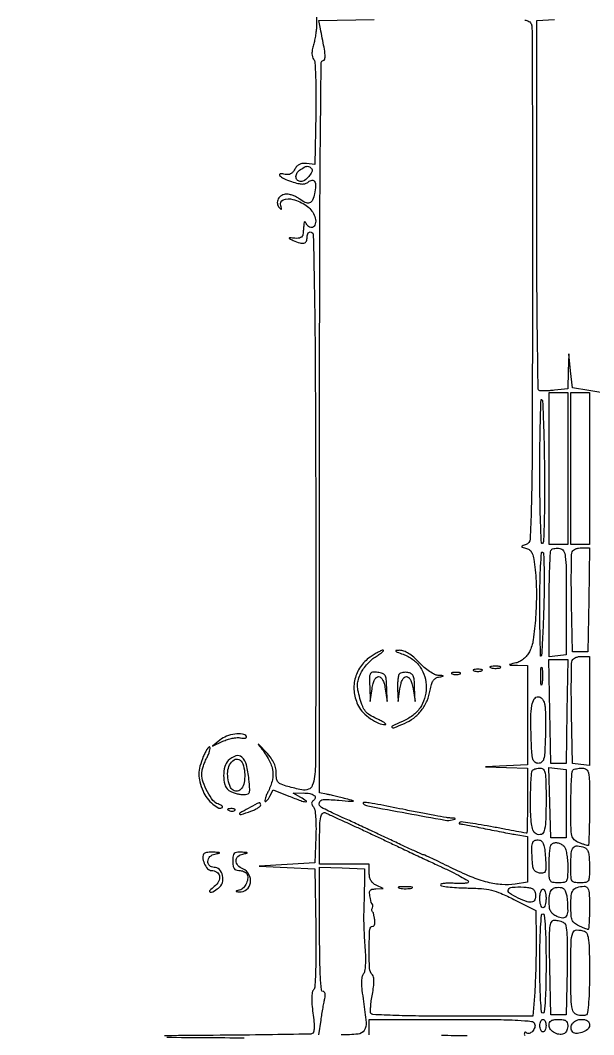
# Model space of a CAD drawing. Extents: x 24 to 1546, y 0 to 2379.
# Drawn here: x 23.5 to 208.4, y 576.1 to 903 of the extents above; entities that cross this region are included whole.
import ezdxf

# ---------------------------------------------------------------- set-up
doc = ezdxf.new("R2010")
doc.units = 0
doc.header["$MEASUREMENT"] = 0
doc.layers.get('0').update_dxf_attribs({"linetype": 'CONTINUOUS'})

msp = doc.modelspace()

# ---------------------------------------------------------------- linework, layer by layer
for points in [[(186.170505, 903, -0.072343), (186.824616, 902.904862, -0.063916), (187.454991, 902.625976, -0.066861), (187.967362, 902.213579, -0.098607), (188.274623, 901.726727, -0.090697), (188.474024, 900.664196, -0.000092), (188.581036, 876.482659, -0.000903), (188.646894, 849.443385, -0.000554), (188.631612, 817.577474, -0.000335), (188.509891, 763.669336, -0.005484), (188.259005, 745.616069, -0.008251), (187.850244, 735.739943, -0.302658), (186.553552, 734.018751, 0.006319), (185.29082, 733.557829, 0.346847), (185.168741, 733.354375, 0.300108), (185.33453, 733.161646, 0.005377), (186.71135, 732.785735, -0.118676), (187.820107, 732.191449, -0.115555), (188.550033, 731.15248, -0.058213), (189.049337, 729.320245, -0.010932), (189.493315, 725.867731, -0.025241), (189.898151, 718.588651, -0.018882), (189.635692, 710.558247, -0.017178), (188.875718, 703.33203, -0.087434), (187.633151, 699.5, -0.048973), (186.79282, 698.233612, -0.048256), (185.718469, 697.147941, -0.050434), (184.509537, 696.332492, -0.067215), (183.270373, 695.868315, 0.001396), (181.324504, 695.418911, 0.517435), (181.277361, 695.302917, 0.245179), (181.445405, 695.206486, 0.000926), (183.75, 695.118315), (187, 695), (187, 679.04569), (187, 663.09138), (180.25, 662.74155), (173.5, 662.391721), (180.25, 662.19586), (187, 662), (187, 651.5, -0.002249), (186.981892, 647.473787, -0.00375), (186.925981, 644.084375, -0.000566), (186.850988, 641.1003, -0.406544), (186.748019, 641, -0.045923), (186.548779, 641.018338, -0.000097), (183.506919, 641.583675, -0.00067), (180.084135, 642.225236, -0.000416), (176.068332, 642.986979, 0.005018), (172.036082, 643.71346, 0.007912), (168.560714, 644.247233, 0.002983), (165.591741, 644.637223, 0.231518), (165.153646, 644.486979, 0.064701), (165.009802, 644.300168, 0.191675), (164.986346, 644.14305, 0.242679), (165.07635, 644.037638, 0.097287), (165.267957, 644, -0.045181), (165.702257, 643.960675, -0.001086), (167.694635, 643.592412, -0.002368), (170.029488, 643.144144, -0.001606), (172.684624, 642.612466, 0.00129), (175.568897, 642.033008, 0.001115), (178.599546, 641.439298, 0.001122), (181.348813, 640.913477, 0.003273), (183.25, 640.567153), (187, 639.909374), (187, 632.582495), (187, 625.255616), (183.019744, 624.619148, -0.057674), (178.750785, 624.434, -0.044858), (174.160667, 625.181969, -0.035254), (168.819975, 626.961702, -0.016636), (162.197225, 629.962361, 0.001952), (159.032087, 631.510003, 0.003056), (156.296251, 632.813943, 0.000841), (153.906513, 633.930153, 0.109254), (153.590674, 634, -0.10678), (153.268099, 634.069684, -0.000448), (149.958662, 635.573076, -0.002184), (146.204693, 637.302304, -0.001372), (141.830303, 639.355153, 0.001006), (137.107388, 641.575773, 0.000951), (132.286089, 643.819642, 0.000944), (128.009814, 645.790164, 0.003329), (125.25, 647.03341, -0.021418), (120.614252, 649.326866, -0.332063), (119.921393, 650.848318, -0.35275), (121.17909, 651.862601, -0.022411), (126.25, 651.637344, 0.001103), (130.141692, 651.297906, 0.071583), (130.816915, 651.337199, 0.790271), (130.821677, 651.485069, 0.004078), (128.5, 652.095897, 0.002236), (126.803607, 652.519385, 0.001917), (125.014063, 652.95037, 0.00193), (123.385361, 653.329385, 0.005532), (122.25, 653.575793), (120, 654.038104), (120, 772.019052, -0.000483), (120.054351, 828.317647, -0.001872), (120.252355, 863.208581, -0.000256), (120.512544, 889.407473, -0.411158), (121.111291, 890, 0.344749), (121.670061, 890.437237, 0.080772), (121.773784, 891.704799, 0.025975), (121.434054, 894.273678, 0.002732), (120.296086, 900.226436), (119.759426, 902.952872), (137.629713, 903.251035)], [(119, 904), (119, 901.243398, -0.026527), (118.931026, 899.944269, -0.012828), (118.712252, 898.293229, -0.012683), (118.395672, 896.58033, -0.017796), (118.020432, 895.071242, 0.02475), (117.653971, 893.50479, 0.046483), (117.540562, 892.210847, 0.06009), (117.669798, 891.186586, 0.112262), (118.045764, 890.444857, -0.157947), (118.471132, 889.37807, -0.006157), (118.701485, 885.100227, -0.00962), (118.822323, 879.668288, -0.004956), (118.775332, 872.867013), (118.5, 856.5), (115.818669, 856.812567, 0.050044), (114.514274, 856.833496, 0.091309), (113.490263, 856.554418, 0.096618), (112.670781, 855.943228, 0.061562), (111.983048, 854.968326, -0.054892), (111.359321, 854.058719, -0.09154), (110.638009, 853.478422, -0.102854), (109.820527, 853.234545, -0.085385), (108.91438, 853.312139, 0.071864), (107.302406, 853.493923, 0.636766), (107.093601, 853.007633, 0.10316), (108.458613, 851.998198, 0.028103), (110.967572, 851.010702, 0.017301), (113.018887, 850.41155, 0.057307), (114.410531, 850.222399, 0.087598), (115.462557, 850.385861, 0.091209), (116.378545, 850.899201, -0.131163), (117.573842, 851.450123, -0.325474), (118.390906, 851.047069, -0.138163), (118.699743, 849.588227, -0.032869), (118.370541, 847.102706, -0.054956), (117.71903, 845.04902, -0.211476), (116.750258, 844.169783, -0.196957), (115.395122, 844.263112, -0.047501), (113.44113, 845.468197, 0.043644), (112.54122, 846.032806, 0.030288), (111.440697, 846.514453, 0.030654), (110.318439, 846.850195, 0.053693), (109.356989, 846.968197, 0.136259), (107.781023, 846.555682, 0.139766), (106.661588, 845.392427, 0.1532), (106.383023, 843.899224, 0.169097), (107.026463, 842.582783, 0.021707), (107.53404, 842.121419, 0.448939), (107.715363, 842.148751, 0.227408), (107.749677, 842.411144, 0.011644), (107.455492, 843.241571, -0.411451), (108.281563, 845.10675, -0.162652), (111.377663, 845.263894, -0.081216), (115.706334, 843.258492, -0.135857), (118.28828, 840.222874, -0.104694), (118.741442, 838.253124, -0.161778), (118.224429, 836.600971, -0.30343), (117.122544, 836.189311, -0.196305), (115.973672, 837.008359, 0.009315), (115.403743, 837.87371, 0.249371), (115.16717, 837.99717, 0.369451), (115.000247, 837.852069, 0.015135), (114.899963, 837, -0.000208), (114.840196, 836.317156, -0.000122), (114.768129, 835.5, -0.000122), (114.695661, 834.682846, -0.000208), (114.63465, 834, -0.133401), (114.405198, 833.380588, -0.126347), (113.889956, 832.947104, -0.091765), (113.081157, 832.727562, -0.043827), (112, 832.733574, 0.002737), (110.430025, 832.871591, 0.26035), (110.230796, 832.780899, 0.470831), (110.2691, 832.628253, 0.004122), (111.5, 832.053859, 0.030717), (113.626212, 831.236627, 0.133393), (114.963522, 831.18268, 0.233911), (115.722336, 831.801924, 0.1071), (116, 833.083333, -0.053365), (116.086247, 833.889119, -0.107982), (116.349994, 834.466665, -0.156601), (116.755203, 834.753874, -0.158229), (117.25, 834.749949, -0.316973), (117.970088, 833.772836, -0.000919), (118.296007, 816.933882, -0.003051), (118.571981, 792.754072, -0.000586), (118.753445, 748.916616, -0.000689), (118.805992, 715.870799, -0.001067), (118.7512, 687.342693, -0.000309), (118.635252, 662.527127, -0.034733), (118.389901, 659.25, -0.054229), (117.653547, 656.396206, -0.217191), (116.405344, 655.155997, -0.138572), (114.239093, 654.984381, -0.018641), (109.75, 656.052581, -0.02393), (107.616277, 656.75669, -0.124269), (106.610324, 657.465567, -0.14302), (106.134862, 658.514578, -0.035374), (106, 660.418395, 0.058381), (105.790033, 662.210512, 0.060928), (105.171878, 663.878201, 0.048972), (104.0418, 665.623798, 0.022153), (102.25, 667.680389, 0.003053), (100.896821, 669.084004, 0.023299), (100.226608, 669.709618, 0.877122), (100.171679, 669.6599, 0.022188), (100.627814, 669.058998, -0.039347), (103.444855, 665.071071, -0.085669), (104.779308, 661.583332, -0.100069), (104.762544, 658.208818, -0.069175), (103.475954, 654.601219, 0.016884), (102.928413, 653.458804, 0.025367), (102.536627, 652.425625, 0.022901), (102.307981, 651.586205, 0.256817), (102.401094, 651.265572, 0.35381), (102.64524, 651.239776, 0.059398), (103.03382, 651.562791, 0.042862), (103.487005, 652.131357, 0.023975), (103.941585, 652.890851), (105.045211, 654.952995), (110.059626, 652.976498, 0.005649), (113.904575, 651.510932, 0.058197), (115.553303, 651.113389, 0.771584), (115.672022, 651.413411, 0.028491), (114, 652.5), (111.5, 653.929129), (114.690983, 653.964565, -0.046605), (116.842204, 653.787684, -0.118945), (118.266393, 653.165367, -0.293809), (118.572354, 652.328541, -0.201724), (117.967754, 651.480071, 0.093428), (117.553416, 651.101828, 0.165903), (117.411414, 650.667192, 0.1262), (117.551818, 650.147985, 0.044417), (117.99345, 649.507892, -0.135575), (118.432734, 648.532651, -0.017812), (118.702924, 646.2553, -0.018349), (118.837055, 643.327288, -0.011014), (118.792008, 639.84692), (118.5, 631.5), (109.5, 630.960286), (100.5, 630.420572), (109.5, 629.960286), (118.5, 629.5), (118.772508, 610.629584, -0.004085), (118.822936, 602.586075, -0.008911), (118.701298, 596.419688, -0.005708), (118.468127, 591.661163, -0.159417), (118.017154, 590.520669, 0.135485), (117.615816, 589.630095, 0.032649), (117.470966, 588.003006, 0.026766), (117.536504, 585.819282, 0.013099), (117.841468, 583.050921, -0.010734), (118.171401, 580.180692, -0.032462), (118.226617, 578.21469, -0.048355), (118.054091, 576.929627, -0.250908), (117.596823, 576.410111, -0.085834), (116.694712, 576.240241, -0.0002), (103.162817, 576.044335, -0.001307), (87.905574, 575.869428, -0.000812), (70, 575.740042)], [(212, 782.847452), (206.75, 783.678172), (201.5, 784.508893), (200.912997, 790.004446), (200.325993, 795.5), (200.162997, 789.855035), (200, 784.210071), (195.75, 783.760776, -0.010378), (194.067566, 783.618152, -0.013654), (192.528125, 783.561923, -0.011109), (191.253443, 783.578514, -0.115033), (190.75, 783.714757, -0.272511), (190.442369, 784.221801, -0.000175), (190.220313, 801.445701, -0.001953), (190.053941, 820.708068, -0.001183), (190, 843.509113), (190, 902.900192), (195.75, 903.261012)], [(563.917736, 301.759581, -0.00001), (564.039235, 350.115363, -0.198254)], [(330.47682, 18.883074, 0.000013), (445.994116, 18.943074, 0.000017)], [(119.772912, 576), (120.458219, 580.75, -0.003839), (120.759964, 582.733582, -0.003545), (121.099857, 584.765625, -0.003539), (121.428236, 586.571217, -0.011789), (121.680171, 587.75, 0.041389), (121.816519, 588.643664, 0.079548), (121.751489, 589.363555, 0.123213), (121.502398, 589.826044, 0.210939), (121.108408, 590, -0.389865), (120.561082, 590.503259, -0.00715), (120.263825, 594.770855, -0.010641), (120.058532, 600.813234, -0.003171), (120, 610.04381), (120, 630.087619), (127.25, 629.79381), (134.5, 629.5), (134.431353, 624.5, -0.001692), (134.393598, 622.293864, -0.001164), (134.336526, 619.79375, -0.001174), (134.270359, 617.388211, -0.002394), (134.204935, 615.5, 0.013965), (134.181603, 613.470067, 0.004796), (134.258097, 610.531663, 0.004762), (134.404515, 607.290339, 0.005494), (134.607463, 604.203533, -0.011885), (134.775409, 601.03003, -0.022695), (134.733856, 598.477629, -0.02563), (134.515821, 596.554779, -0.132916), (134.075755, 595.591279, 0.136407), (133.622143, 594.57982, 0.039745), (133.499932, 592.861292, 0.027328), (133.65678, 590.378764, 0.009123), (134.150317, 586.771832, -0.014131), (135.012353, 579.964971, -0.173974), (134.383217, 577.467652, -0.223738), (132.383519, 576.270925, -0.024769), (126.917841, 576)], [(230.109045, 358.876355, -0.000048), (230.095006, 206.25)], [(136, 576), (136, 578.5), (136, 581), (162.393011, 581, -0.001791), (176.679067, 580.948839, -0.011439), (183.918969, 580.731298, -0.014494), (188.299542, 580.371721, -0.280396), (189.33357, 579.573113, -0.175731), (189.355671, 578.378422, -0.104412), (188.618198, 577.141078, -0.127958), (187.557736, 576.460292, -0.282574), (186.657991, 576.675343, 0.094965), (186.40702, 576.845585, 0.240485), (186.193285, 576.831601, 0.194828), (186.047167, 576.638841, 0.066042), (186, 576.283298, 0.168361), (186.15341, 575.840615, 0.064396)], [(70.781385, 575.239766, -0.001024), (95.704656, 575.062318, -0.005921)], [(167.596227, 575.684035, 0.001526), (159.25, 575.786244)]]:
    msp.add_lwpolyline(points, format="xyb")
for points in [[(117.450174, 855.08062, -0.267034), (117.480308, 854.129883, -0.053411), (116.488788, 852.670981, -0.05297), (115.150027, 851.395221, -0.165349), (113.987588, 851, -0.17575), (112.924833, 851.385465, -0.190376), (112.400119, 852.349027, -0.152351), (112.62637, 853.592575, -0.114769), (113.538354, 854.651704, -0.027103), (114.992638, 855.598652, -0.103815), (116.014216, 855.932774, -0.172066), (116.794463, 855.748779, -0.111671)], [(192.497253, 757.496433, -0.003575), (192.518312, 748.811273, -0.005755), (192.398159, 741.411003, -0.001546), (192.200544, 735.004375, -0.250898), (191.856617, 734.411385, -0.572899), (191.509083, 734.595389, -0.00161), (191.251631, 741.006902, -0.005841), (191.061381, 748.546003, -0.003387), (191, 757.60765, -0.002533), (191.045871, 766.661871, -0.004403), (191.188187, 774.175727, -0.001103), (191.380338, 780.58975, -0.656613), (191.640636, 780.692698, -0.188291), (191.904248, 780.091407, -0.00101), (192.156529, 773.614533, -0.004203), (192.368257, 766.189262, -0.002632)], [(199.5, 715.5), (199.5, 698.5), (196.75, 698.183578), (194, 697.867155), (194, 714.766911, -0.003921), (194.0512, 721.2958, -0.006138), (194.208224, 726.910588, -0.002108), (194.422552, 731.729271, -0.186295), (194.708849, 732.375516, -0.118669), (195.121725, 732.628178, -0.040663), (195.809062, 732.790312, -0.037695), (196.625458, 732.85167, -0.035475), (197.458849, 732.792183, -0.232506), (198.617602, 732.001009, -0.099661), (199.215686, 730.172753, -0.027439), (199.458015, 726.308729, -0.001942)], [(206.774179, 716.25), (206.5, 699.5), (204, 699.5), (201.5, 699.5), (201.222833, 714.958013, -0.003127), (201.152581, 720.974969, -0.004618), (201.17272, 726.254756, -0.002191), (201.250892, 730.738684, -0.086362), (201.441448, 731.708013, -0.141462), (201.815959, 732.203257, -0.06051), (202.542291, 732.620479, -0.053138), (203.478433, 732.904278, -0.047079), (204.492794, 733), (207.048358, 733)], [(192.293414, 714.761763, -0.002275), (192.080938, 708.49769, -0.003646), (191.836323, 703.154497, -0.000786), (191.580472, 698.474399, -0.181616), (191.407939, 698.083333, -0.662019), (191.241911, 698.148413, -0.00085), (191.119832, 702.849107, -0.003845), (191.02922, 708.315396, -0.002221), (191, 714.89235, -0.0046), (191.061659, 721.593942, -0.00866), (191.254909, 727.001597, -0.003683), (191.519894, 731.3829, -0.564819), (191.885475, 731.57078, -0.250182), (192.231744, 730.975602, -0.00309), (192.370783, 726.409904, -0.00823), (192.412713, 721.038181, -0.005176)], [(136.262482, 697.75, 0.089852), (133.164464, 694.619143, 0.092234), (131.39664, 690.627908, 0.091454), (131.174336, 686.238988, 0.086579), (132.516927, 681.967267, 0.077672), (134.044358, 679.882368, 0.045811), (136.426908, 677.908247, 0.046322), (139.029222, 676.460166, 0.108449), (141.20034, 676.021962, 0.597574), (141.296081, 676.207386, 0.094571), (140.918032, 676.582559, 0.030144), (139.898344, 677.183757, 0.011537), (138.414237, 677.899539, -0.030704), (136.175168, 679.087228, -0.083264), (134.822937, 680.261871, -0.078781), (133.886243, 681.852585, -0.025494), (133.013837, 684.450578, -0.017214), (132.356634, 687.152888, -0.061035), (132.210381, 688.927551, -0.071578), (132.506995, 690.533791, -0.029872), (133.336685, 692.579846, -0.044698), (134.200607, 694.039873, -0.027795), (135.45164, 695.589389, -0.027784), (136.868049, 696.991842, -0.044371), (138.237085, 698.003106, 0.012991), (139.422049, 698.768506, 0.031438), (140.243632, 699.409231, 0.077515), (140.584758, 699.82181, 0.580311), (140.485918, 699.996262, 0.108119), (139.912436, 699.873, 0.015424), (138.826975, 699.337964, 0.016941), (137.565592, 698.611238, 0.013721)], [(146.906336, 698.693558, -0.075683), (150.030005, 697.035036, -0.081199), (152.432699, 694.555075, -0.081547), (153.913302, 691.448847, -0.077223), (154.360519, 687.972011, -0.063278), (153.807408, 684.37568, -0.083116), (152.380396, 681.382214, -0.080438), (150.013366, 678.947106, -0.055219), (146.680831, 677.000255, 0.004906), (143.422977, 675.513212, 0.535195), (143.362294, 675.111608, 0.286248), (143.975616, 674.999768, 0.00464), (147.364218, 676.37882, 0.067375), (150.332411, 678.119232, 0.062303), (152.820864, 680.627268, 0.061622), (154.637252, 683.699492, 0.063157), (155.631418, 687.096479, -0.027986), (156.031837, 688.934327, -0.076584), (156.57639, 690.142852, -0.106826), (157.333992, 690.894923, -0.0941), (158.369184, 691.309885, 0.001401), (159.813044, 691.59716, 0.438059), (159.867839, 691.687373, 0.316676), (159.76832, 691.767441, 0.001185), (158.209945, 691.863818, -0.10578), (157.077362, 692.17748, -0.028825), (155.474843, 693.134997, -0.027804), (153.739731, 694.459008, -0.025744), (152.114781, 696, 0.022858), (150.332401, 697.709928, 0.038309), (148.67111, 698.952954, 0.047039), (147.175336, 699.716103, 0.100646), (145.904836, 699.943558, 0.014776), (144.653699, 699.877165, 0.600688), (144.568045, 699.678123, 0.136304), (144.965996, 699.391379, 0.004105)], [(207, 680.433578), (207, 662.867155), (204.25, 663.183578), (201.5, 663.5), (201.223541, 679.459859, -0.00302), (201.153498, 685.669075, -0.004478), (201.173721, 691.110488, -0.002069), (201.251516, 695.737877, -0.08658), (201.442157, 696.709859, -0.140621), (201.814823, 697.204357, -0.060727), (202.535397, 697.621021, -0.053372), (203.463564, 697.904396, -0.047454), (204.468615, 698), (207, 698)], [(169.75, 693.337719, 0.057986), (170.320008, 693.181385, 0.037979), (171, 693.12966, 0.037979), (171.679992, 693.181385, 0.057986), (172.25, 693.337719, 0.174857), (172.459382, 693.525001, 0.447206), (172.398438, 693.693942, 0.078554), (171.89144, 693.810911, 0.017491), (171, 693.842105, 0.017491), (170.10856, 693.810911, 0.078554), (169.601562, 693.693942, 0.447206), (169.540618, 693.525001, 0.174857)], [(175.269032, 694.307009, 0.037336), (176.036634, 694.167106, 0.029507), (176.880008, 694.127736, 0.030339), (177.671085, 694.185595, 0.06278), (178.269032, 694.344063, 0.31318), (178.386009, 694.52287, 0.333666), (178.257153, 694.684921, 0.052471), (177.580113, 694.787295, 0.014395), (176.5, 694.805051, 0.012823), (175.431793, 694.764444, 0.080377), (174.900903, 694.643467, 0.597527), (174.883358, 694.48334, 0.087174)], [(191.717581, 689.26375, -0.075924), (191.561388, 688.761725, -0.720633), (191.418418, 688.780601, -0.040183), (191.315278, 689.711719, -0.006817), (191.286014, 691.5, -0.00738), (191.307632, 693.29708, -0.030832), (191.403147, 694.374351, -0.49082), (191.549185, 694.455688, -0.248898), (191.703931, 694.26375, -0.031163), (191.839977, 693.209518, -0.015827), (191.885962, 691.872547, -0.015659), (191.846293, 690.485188, -0.022548)], [(136.141905, 688.316422), (136.283811, 683.5), (136.891905, 687.5, -0.02529), (137.24704, 689.239097, -0.058323), (137.726993, 690.481984, -0.088518), (138.315121, 691.237267, -0.185229), (139, 691.5, -0.185535), (139.684922, 691.236785, -0.086509), (140.28063, 690.476177, -0.057639), (140.773179, 689.230993, -0.025544), (141.142939, 687.5), (141.785878, 683.5), (141.642939, 688, 0.014789), (141.479474, 690.661989, 0.112973), (141.092475, 691.84604, 0.179833), (140.305865, 692.474428, 0.050949), (138.75, 692.816422, 0.04107), (137.091876, 692.870271, 0.25425), (136.389309, 692.441859, 0.130494), (136.106074, 691.401253, 0.00892)], [(145.708849, 692.375516, 0.148118), (145.440128, 691.873289, 0.019864), (145.249909, 690.675412, 0.021533), (145.139403, 689.198829, 0.016596), (145.141905, 687.583333), (145.283811, 683.5), (145.891905, 687.5, -0.02529), (146.24704, 689.239097, -0.058323), (146.726993, 690.481984, -0.088518), (147.315121, 691.237267, -0.185229), (148, 691.5, -0.185535), (148.684922, 691.236785, -0.086509), (149.28063, 690.476177, -0.057639), (149.773179, 689.230993, -0.025544), (150.142939, 687.5), (150.785878, 683.5), (150.642939, 688, 0.016551), (150.487116, 690.399339, 0.082608), (150.137924, 691.697376, 0.149934), (149.49871, 692.418461, 0.101769), (148.458849, 692.792183, 0.035475), (147.625458, 692.85167, 0.037695), (146.809062, 692.790312, 0.040663), (146.121725, 692.628178, 0.118669)], [(162.75, 692.337719, 0.057986), (163.320008, 692.181385, 0.037979), (164, 692.12966, 0.037979), (164.679992, 692.181385, 0.057986), (165.25, 692.337719, 0.174857), (165.459382, 692.525001, 0.447206), (165.398438, 692.693942, 0.078554), (164.89144, 692.810911, 0.017491), (164, 692.842105, 0.017491), (163.10856, 692.810911, 0.078554), (162.601562, 692.693942, 0.447206), (162.540618, 692.525001, 0.174857)], [(192.526002, 682.75, -0.047969), (192.729659, 681.400533, -0.007225), (192.83773, 678.664062, -0.008052), (192.86667, 675.419301, -0.006878), (192.795054, 672, -0.005236), (192.566451, 666.942581, -0.052066), (192.229338, 664.849382, -0.161498), (191.586133, 663.876047, -0.168214), (190.5, 663.5, -0.168214), (189.413867, 663.876047, -0.161498), (188.770662, 664.849382, -0.052066), (188.433549, 666.942581, -0.005236), (188.204946, 672, -0.009914), (188.110063, 678.379799, -0.042472), (188.451057, 682.164783, -0.088738), (189.222555, 684.26686, -0.266565), (190.5, 685, -0.136719), (191.101032, 684.832525, -0.073691), (191.69817, 684.339062, -0.064404), (192.201433, 683.610396, -0.057602)], [(87.860784, 671.010587), (85.5, 669.021173), (88.812802, 670.615158, -0.0345), (90.257837, 671.191469, -0.028712), (91.859506, 671.605752, -0.029664), (93.375315, 671.813786, -0.066589), (94.53254, 671.749029, 0.028723), (95.421139, 671.631542, 0.070499), (96.077116, 671.675388, 0.169045), (96.391121, 671.864652, 0.322262), (96.410721, 672.144457, 0.230568), (95.14113, 672.94753, 0.060734), (92.668684, 672.921497, 0.057118), (89.961533, 672.241886, 0.085247)], [(82.513127, 665.685659, 0.03137), (81.438225, 662.578523, 0.065483), (81.082691, 660.047535, 0.067008), (81.396845, 657.548121, 0.034246), (82.415342, 654.548373, 0.065291), (83.712008, 652.31579, 0.054548), (85.613044, 650.337796, 0.062811), (87.497391, 649.127891, 0.317774), (88.661007, 649.327674, 0.332259), (88.694956, 649.562078, 0.103575), (88.450216, 649.850208, 0.058759), (87.948026, 650.153183, 0.029542), (87.255738, 650.418832, -0.153767), (85.628702, 651.562002, -0.038796), (83.845772, 654.309471, -0.040099), (82.447745, 657.457619, -0.084642), (82, 660.083587, -0.054585), (82.107751, 661.067651, -0.020869), (82.462285, 662.401159, -0.020372), (82.971299, 663.829548, -0.023551), (83.573736, 665.14259, 0.020655), (84.135827, 666.349218, 0.030157), (84.520508, 667.456579, 0.030245), (84.715186, 668.354189, 0.239028), (84.586863, 668.746471, 0.423521), (84.276656, 668.741557, 0.039583), (83.746451, 668.078609, 0.032294), (83.133643, 667.034885, 0.017643)], [(90.571429, 664.428571, 0.131849), (89.433818, 662.456413, 0.064774), (89.050571, 659.562344, 0.065631), (89.417456, 656.729268, 0.155796), (90.549738, 654.958721, 0.062524), (91.342081, 654.453267, 0.029979), (92.462948, 654.00166, 0.029155), (93.705828, 653.664661, 0.036782), (94.886565, 653.506748, 0.040034), (96.585812, 653.541765, 0.262924), (97.255964, 654.014991, 0.126316), (97.463516, 655.091599, 0.007526), (97.210345, 658.420472, 0.037961), (96.431503, 663.045106, 0.149219), (94.964328, 665.498373, 0.27115), (92.971342, 665.914823, 0.115972)], [(95.814526, 660.671895, -0.049824), (95.766659, 657.894242, -0.097154), (95.092289, 655.792584, -0.156987), (93.930263, 654.698773, -0.205351), (92.487994, 654.642981, -0.194355), (91.265352, 655.782748, -0.06521), (90.515196, 658.15473, -0.062205), (90.375759, 660.843266, -0.105126), (91.000898, 663.001679, -0.113792), (92.420522, 664.626803, -0.275936), (93.947897, 664.76111, -0.193697), (95.216617, 663.364288, -0.068202)], [(193, 651.559017, -0.009774), (192.865728, 644.690735, -0.07156), (192.272121, 641.464729, -0.292941), (191.113842, 640.535686, -0.202398), (189.456195, 641.036355, -0.144958), (188.756049, 642.081675, -0.040871), (188.322326, 644.016193, -0.026787), (188.071505, 646.949642, -0.007934), (188, 651.455778, -0.006752), (188.048318, 655.033718, -0.010096), (188.195833, 658.156801, -0.005479), (188.400534, 660.764128, -0.175801), (188.666667, 661.333333, -0.097261), (189.048627, 661.5899, -0.034257), (189.676042, 661.804167, -0.032464), (190.415909, 661.950834, -0.03271), (191.166667, 662, -0.224045), (192.148774, 661.536671, -0.129557), (192.706102, 660.32623, -0.039524), (192.951073, 657.750214, -0.003951)], [(207, 649.5, -0.00326), (206.968744, 644.706918, -0.005434), (206.872248, 640.671875, -0.001185), (206.742103, 637.170143, -0.402685), (206.5651, 637, -0.073755), (206.283312, 637.041794, -0.004956), (205.504453, 637.286479, -0.007041), (204.579315, 637.601699, -0.005212), (203.5651, 637.975249, -0.098747), (202.074958, 638.909861, -0.151211), (201.331514, 640.227758, -0.049997), (201.048431, 642.709931, -0.003411), (201, 649.808582, -0.005732), (201.04826, 654.018052, -0.008714), (201.195833, 657.672938, -0.004148), (201.399499, 660.750613, -0.179652), (201.666667, 661.333333, -0.11238), (202.075903, 661.590804, -0.029781), (202.822917, 661.804167, -0.028659), (203.724524, 661.950933, -0.026022), (204.666667, 662, -0.163791), (205.999286, 661.551424, -0.186327), (206.703333, 660.410714, -0.043743), (206.959922, 657.776869, -0.002421)], [(97, 649, 0.003992), (94.269595, 647.476707, 0.486145), (94.218014, 647.132907, 0.292136), (94.681391, 647.016433, 0.003308), (97.850777, 648.097825, 0.023911), (99.056941, 648.584123, 0.033702), (100.074916, 649.138178, 0.035716), (100.80831, 649.681054, 0.218946), (101, 650.097825, 0.104893), (100.876974, 650.677812, 0.37088), (100.559302, 650.828316, 0.056552), (99.829566, 650.536135, 0.001769)], [(134.083333, 650.587722, 0.149202), (135.588957, 649.79643, 0.001374), (148.135668, 647.449505, 0.001793), (160.494561, 645.218619, 0.107979), (162.740106, 645.308769, 0.009237), (163.628326, 645.558155, 0.523964), (163.673088, 645.696305, 0.214725), (163.46082, 645.811121, 0.005026), (162.301053, 645.883999, -0.02916), (160.879539, 646.042449, -0.002301), (157.135089, 646.7003, -0.00312), (152.673755, 647.534057, -0.002384), (147.802674, 648.5, 0.001324), (139.689566, 650.126731, 0.011056), (136.001624, 650.771663, 0.030953), (134.229542, 650.930027, 0.68001)], [(90.8125, 648.316886, 0.051402), (91.359369, 648.160852, 0.05415), (91.916927, 648.123424, 0.060344), (92.402231, 648.202593, 0.126455), (92.729167, 648.395833, 0.296942), (92.77538, 648.614691, 0.208169), (92.592839, 648.799335, 0.077125), (92.112848, 648.910055, 0.028489), (91.416667, 648.921053, 0.018894), (90.670344, 648.862007, 0.168741), (90.37858, 648.720685, 0.470617), (90.395823, 648.538436, 0.054073)], [(127.5, 644.997555, -0.002802), (130.029413, 643.847449, -0.000965), (133.675, 642.156573, -0.000959), (137.687681, 640.276642, -0.001111), (141.5, 638.471296, 0.001004), (145.579955, 636.538136, 0.000604), (150.426562, 634.260783, 0.000605), (155.249739, 632.008669, 0.001059), (159.25, 630.156999, -0.007251), (162.603938, 628.553776, -0.011422), (165.429688, 627.070971, -0.005569), (167.743042, 625.754929, -0.266672), (168, 625.307404, -0.35225), (167.757283, 625.005628, -0.028347), (166.678125, 624.83213, -0.028446), (165.225232, 624.765463, -0.017087), (163.5, 624.843488, 0.017692), (161.774888, 624.919419, 0.029437), (160.322259, 624.846363, 0.030061), (159.248677, 624.662947, 0.348967), (159.001308, 624.350694, 0.368347), (159.29526, 624.00689, 0.009654), (161.443404, 623.708005, 0.015848), (164.126643, 623.473302, 0.0096), (167.312987, 623.357409, -0.013267), (172.172884, 623.144954, -0.041351), (175.408106, 622.646483, -0.042789), (178.457896, 621.632247, -0.014985), (182.647932, 619.677299), (189.672506, 616.13978), (189.778092, 606.81989, -0.005556), (189.778988, 602.686821, -0.003724), (189.692297, 597.961155, -0.00375), (189.539879, 593.384333, -0.007384), (189.337758, 589.75), (188.791838, 582), (162.954936, 582, -0.003242), (153.009989, 582.064484, -0.005232), (144.54516, 582.262872, -0.001288), (137.188124, 582.531322, -0.249538), (136.564967, 582.894882, -0.144048), (136.39727, 583.506888, -0.013518), (136.469339, 585.082297, -0.016457), (136.671817, 586.99145, -0.012212), (137.016074, 589.084758, 0.014191), (137.402263, 591.492502, 0.032913), (137.52078, 593.317267, 0.044143), (137.402652, 594.638468, 0.153181), (137.010124, 595.389876, -0.187117), (136.114971, 597.419165, -0.013212), (135.99466, 603.729422, -0.01051), (136.175379, 610.096165, -0.399819), (137.125, 611, 0.235148), (137.553626, 611.21338, 0.121045), (137.796296, 611.777778, 0.067142), (137.825308, 612.711351, 0.0256), (137.625, 614), (137.340481, 615.365689, -0.363636), (137, 617, 0.363636), (136.659519, 618.634311), (136.375, 620, -0.021364), (136.093814, 621.713241, -0.160962), (136.254131, 622.507242, -0.217065), (136.827015, 622.920465, -0.042249), (138.125, 623.06768), (140.5, 623.135361), (138.25, 624.220495, -0.065668), (137.243756, 624.880503, -0.085058), (136.542845, 625.730749, -0.07973), (136.135665, 626.810585, -0.050409), (136, 628.152814), (136, 631), (128, 631), (120, 631), (120, 638.833333, -0.008724), (120.083861, 643.639228, -0.044426), (120.413535, 646.290954, -0.133564), (121.018823, 647.45919, -0.35173), (121.88948, 647.591462, 0.022094), (122.319539, 647.366758, 0.00106), (123.78941, 646.683408, 0.001732), (125.540175, 645.881327, 0.001246)], [(192.804921, 633.163886, -0.007647), (192.94239, 629.89181, -0.097483), (192.738234, 628.685539, -0.264666), (192.13847, 628.1892, -0.080583), (190.914982, 628.173252, -0.087982), (189.772596, 628.556012, -0.153978), (189.086976, 629.268149, -0.087695), (188.709369, 630.552597, -0.016545), (188.518333, 633, -0.012548), (188.450199, 636.455032, -0.094302), (188.763251, 638.053272, -0.23216), (189.522669, 638.737121, -0.11667), (190.843237, 638.796003, -0.164828), (191.644868, 638.342908, -0.098937), (192.205474, 637.39134, -0.054633), (192.576935, 635.775829, -0.014893)], [(198.8, 636.8, -0.12661), (199.265473, 636.011933, -0.024774), (199.6475, 634.395625, -0.024856), (199.911925, 632.41707, -0.020792), (200, 630.3, -0.008624), (199.940847, 626.870594, -0.120726), (199.608491, 625.691667, -0.227442), (198.827458, 625.147589, -0.040315), (197, 625, -0.043355), (195.161618, 625.159707, -0.234796), (194.378571, 625.736111, -0.112099), (194.05465, 626.995522, -0.00712), (194, 630.833333, -0.010625), (194.048521, 633.116473, -0.014928), (194.195833, 635.148958, -0.011119), (194.403673, 636.810475, -0.161051), (194.666667, 637.333333, -0.123409), (195.5444, 637.85926, -0.106037), (196.619528, 637.948658, -0.092781), (197.755944, 637.580423, -0.071876)], [(82.809831, 634.476498, 0.220635), (82.33886, 633.190604, 0.080243), (82.81821, 631.259998, 0.079874), (83.88412, 629.570827, 0.215356), (85.147962, 629, -0.143113), (86.854692, 628.501273, -0.209975), (87.710128, 627.218852, -0.170175), (87.425664, 625.48691, -0.097867), (86.055975, 623.844242, 0.029327), (84.619404, 622.534377, 0.546569), (84.734085, 622.039119, 0.224739), (85.625195, 622.127892, 0.022491), (87.456329, 623.344409, 0.166188), (88.647768, 625.048883, 0.125361), (88.719721, 627.348969, 0.136697), (87.698322, 629.264548, 0.205113), (85.980948, 630, -0.187472), (84.504833, 630.57362, -0.226794), (83.954482, 631.937758, -0.185077), (84.646821, 633.453024, -0.147537), (86.25, 634.294267, 0.002089), (87.688757, 634.577623, 0.5148), (87.734904, 634.680593, 0.250783), (87.587544, 634.770911, 0.00144), (85.916667, 634.863818, 0.01963), (84.889205, 634.877599, 0.024551), (83.938409, 634.806218, 0.02397), (83.165398, 634.671967, 0.142327)], [(92, 632, 0.030894), (92.091784, 630.515956, 0.11316), (92.411749, 629.636402, 0.163738), (93.005499, 629.164121, 0.087055), (93.940983, 629, -0.047279), (94.729704, 628.925253, -0.046495), (95.494974, 628.703621, -0.050409), (96.127263, 628.37801, -0.110683), (96.505531, 627.991051, -0.15737), (96.841425, 626.626708, -0.08478), (96.425722, 624.927562, -0.083497), (95.459077, 623.438222, -0.143754), (94.203012, 622.680277, 0.003278), (93.172493, 622.401783, 0.300419), (93.074527, 622.28932, 0.42751), (93.151029, 622.193754, 0.00415), (94.127555, 622.116001, 0.192423), (96.476425, 622.865939, 0.184866), (97.71141, 625.043312, 0.166221), (97.234918, 627.67545, 0.163402), (95.244158, 629.487128, -0.106539), (93.641486, 630.647512, -0.185345), (93.062805, 632.160471, -0.213739), (93.6713, 633.514483, -0.135068), (95.25, 634.294267, 0.00362), (96.568679, 634.558172, 0.574721), (96.607621, 634.674595, 0.200802), (96.401331, 634.775265, 0.002047), (94.75, 634.863818, 0.035634), (93.222852, 634.830587, 0.180079), (92.467818, 634.466486, 0.164251), (92.095507, 633.674684, 0.028492)], [(205.418213, 636.393011, -0.154584), (206.161712, 635.800152, -0.083479), (206.648536, 634.722597, -0.049534), (206.9215, 633.01794, -0.01495), (207, 630.393011, -0.008325), (206.941713, 626.892425, -0.119147), (206.610931, 625.699418, -0.228853), (205.829674, 625.149664, -0.040831), (204, 625, -0.040499), (202.171731, 625.148331, -0.227954), (201.390625, 625.694444, -0.120156), (201.058838, 626.87842, -0.008514), (201, 630.333333, -0.01742), (201.147348, 634.561407, -0.141006), (201.805529, 636.365417, -0.265813), (203.094721, 636.942968, -0.067096)], [(145.761659, 623.292739, 0.028254), (146.754739, 623.159391, 0.020511), (147.869594, 623.119272, 0.020826), (148.934218, 623.169017, 0.041951), (149.761659, 623.31292, 0.285845), (149.916221, 623.476221, 0.417468), (149.814362, 623.62839, 0.038992), (148.938425, 623.726931, 0.009782), (147.5, 623.747817, 0.008901), (146.071102, 623.715166, 0.053901), (145.339362, 623.605813, 0.67161), (145.319562, 623.45659, 0.082665)], [(189.548089, 621.88402, -0.082459), (189.507847, 619.848795, -0.274782), (188.660613, 618.884063, -0.16203), (186.959944, 618.896721, -0.03035), (184.038018, 620.09572, -0.032488), (181.187828, 621.708866, -0.379582), (180.879003, 622.845703, -0.270602), (182.064591, 623.625752, -0.023824), (185.798997, 623.647243, -0.029086), (187.387604, 623.487788, -0.07047), (188.511998, 623.141322, -0.104915), (189.217818, 622.606227, -0.143034)], [(193, 620, -0.031626), (192.927234, 618.850749, -0.048861), (192.70625, 617.88125, -0.06271), (192.384262, 617.209557, -0.254951), (192, 617, -0.254951), (191.615738, 617.209557, -0.06271), (191.29375, 617.88125, -0.048861), (191.072766, 618.850749, -0.031626), (191, 620, -0.031626), (191.072766, 621.149251, -0.048861), (191.29375, 622.11875, -0.06271), (191.615738, 622.790443, -0.254951), (192, 623, -0.254951), (192.384262, 622.790443, -0.06271), (192.70625, 622.11875, -0.048861), (192.927234, 621.149251, -0.031626)], [(199.816635, 619.555102, -0.020007), (199.976269, 615.919842, -0.138645), (199.502602, 614.219319, -0.285451), (198.414656, 613.670103, -0.084931), (196.533717, 614.166592, -0.055354), (195.249569, 614.933073, -0.111898), (194.495474, 615.829801, -0.091044), (194.112486, 617.091304, -0.028299), (194, 619.077182, -0.042871), (194.202893, 621.439157, -0.141471), (194.879256, 622.830598, -0.172208), (196.098087, 623.490436, -0.071168), (198, 623.515213, -0.170612), (198.65913, 623.182848, -0.084121), (199.194083, 622.39744, -0.058591), (199.587427, 621.182245, -0.028033)], [(207, 617, -0.006066), (206.967435, 614.315949, -0.010088), (206.866947, 612.05625, -0.00403), (206.729492, 610.168273, -0.390759), (206.547053, 610, -0.086484), (206.257382, 610.050482, -0.006008), (205.478962, 610.340901, -0.008394), (204.55567, 610.716004, -0.006211), (203.547053, 611.160515, -0.06148), (202.166847, 612.007357, -0.130684), (201.426344, 613.006587, -0.080686), (201.084252, 614.55937, -0.013956), (201, 617.577182, -0.022722), (201.153856, 620.961047, -0.125501), (201.758097, 622.66613, -0.178539), (202.9875, 623.557202, -0.057248), (205.25, 623.921053, -0.189296), (206.150028, 623.613692, -0.156224), (206.69032, 622.747308, -0.05481), (206.943805, 620.924134, -0.00716)], [(193, 599, -0.004639), (192.937511, 592.264577, -0.010966), (192.734375, 587.25, -0.005893), (192.449058, 583.412014, -0.389247), (192, 583, -0.389247), (191.550942, 583.412014, -0.005893), (191.265625, 587.25, -0.010966), (191.062489, 592.264577, -0.004639), (191, 599, -0.004639), (191.062489, 605.735423, -0.010966), (191.265625, 610.75, -0.005893), (191.550942, 614.587986, -0.389247), (192, 615, -0.389247), (192.449058, 614.587986, -0.005893), (192.734375, 610.75, -0.010966), (192.937511, 605.735423, -0.004639)], [(198.778514, 612.158048, -0.216392), (199.411012, 611.190796, -0.021844), (199.718481, 608.387035, -0.016989), (199.85577, 604.039968, -0.004226), (199.778514, 596.92336), (199.5, 582.5), (197, 582.5), (194.5, 582.5), (194.223954, 597.75, -0.002378), (194.100801, 606.978502, -0.026689), (194.264936, 610.641657, -0.088279), (194.754698, 612.382516, -0.290011), (195.723954, 612.984687, -0.037658), (196.497465, 612.919635, -0.026284), (197.35385, 612.735545, -0.026623), (198.160891, 612.470313, -0.048714)], [(205.418213, 609.393011, -0.222361), (206.252857, 608.526705, -0.053059), (206.707364, 606.523983, -0.025315), (206.944183, 602.969463, -0.003977), (207, 595.952028, -0.006563), (206.931704, 590.74911, -0.012146), (206.718199, 586.528422, -0.007291), (206.417434, 583.173643, -0.232358), (205.991051, 582.494469, -0.09957), (205.464124, 582.299082, -0.039869), (204.69361, 582.239708, -0.03744), (203.827431, 582.30709, -0.038732), (202.991051, 582.50284, -0.184531), (201.885044, 583.383206, -0.098547), (201.298818, 585.055904, -0.032244), (201.04813, 588.340875, -0.002925), (201, 596.567388, -0.004453), (201.083111, 605.900025, -0.078647), (201.606323, 608.863007, -0.312245), (202.909914, 609.820961, -0.099032)], [(193, 579, -0.048028), (192.926307, 578.234582, -0.068025), (192.70625, 577.5875, -0.088204), (192.381882, 577.151477, -0.191087), (192, 577, -0.191087), (191.618118, 577.151477, -0.088204), (191.29375, 577.5875, -0.068025), (191.073693, 578.234582, -0.048028), (191, 579, -0.048028), (191.073693, 579.765418, -0.068025), (191.29375, 580.4125, -0.088204), (191.618118, 580.848523, -0.191087), (192, 581, -0.191087), (192.381882, 580.848523, -0.088204), (192.70625, 580.4125, -0.068025), (192.926307, 579.765418, -0.048028)], [(200, 579.059017, -0.047279), (199.925253, 578.270296, -0.046495), (199.703621, 577.505026, -0.050409), (199.37801, 576.872737, -0.110683), (198.991051, 576.494469, -0.158612), (197.532112, 576.139033, -0.100422), (195.832726, 576.619986, -0.10264), (194.483789, 577.712022, -0.173123), (194, 579.067388, -0.087928), (194.164796, 579.997249, -0.163354), (194.638076, 580.588949, -0.112631), (195.518425, 580.90828, -0.030924), (197, 581, -0.030894), (198.484044, 580.908216, -0.11316), (199.363598, 580.588251, -0.163738), (199.835879, 579.994501, -0.087055)], [(207, 579.116577, -0.222869), (206.372986, 577.779762, -0.090676), (204.579037, 576.769703, -0.093671), (202.58916, 576.478842, -0.248846), (201.38752, 577.181996, -0.159717), (201.073646, 578.482522, -0.150891), (201.57953, 579.751056, -0.126071), (202.815786, 580.673404, -0.097853), (204.468615, 581, -0.043962), (205.64428, 580.896432, -0.116507), (206.413991, 580.563993, -0.146979), (206.848616, 579.979342, -0.087067)]]:
    msp.add_lwpolyline(points, format="xyb", close=True)
for points in [[(200, 758.5), (200, 734), (197, 734), (194, 734), (194, 758.5), (194, 783), (197, 783), (200, 783)], [(207, 758.5), (207, 734), (204, 734), (201, 734), (201, 758.5), (201, 783), (204, 783), (207, 783)], [(199.754928, 680.25), (199.5, 663.5), (197, 663.5), (194.5, 663.5), (194.225821, 680.25), (193.951642, 697), (196.980749, 697), (200.009856, 697)], [(199.5, 650.5), (199.5, 639.5), (197, 639.5), (194.5, 639.5), (194.216597, 650.819646), (193.933195, 662.139291), (196.716597, 661.819646), (199.5, 661.5)]]:
    msp.add_lwpolyline(points, close=True)

doc.saveas('drawing.dxf')
